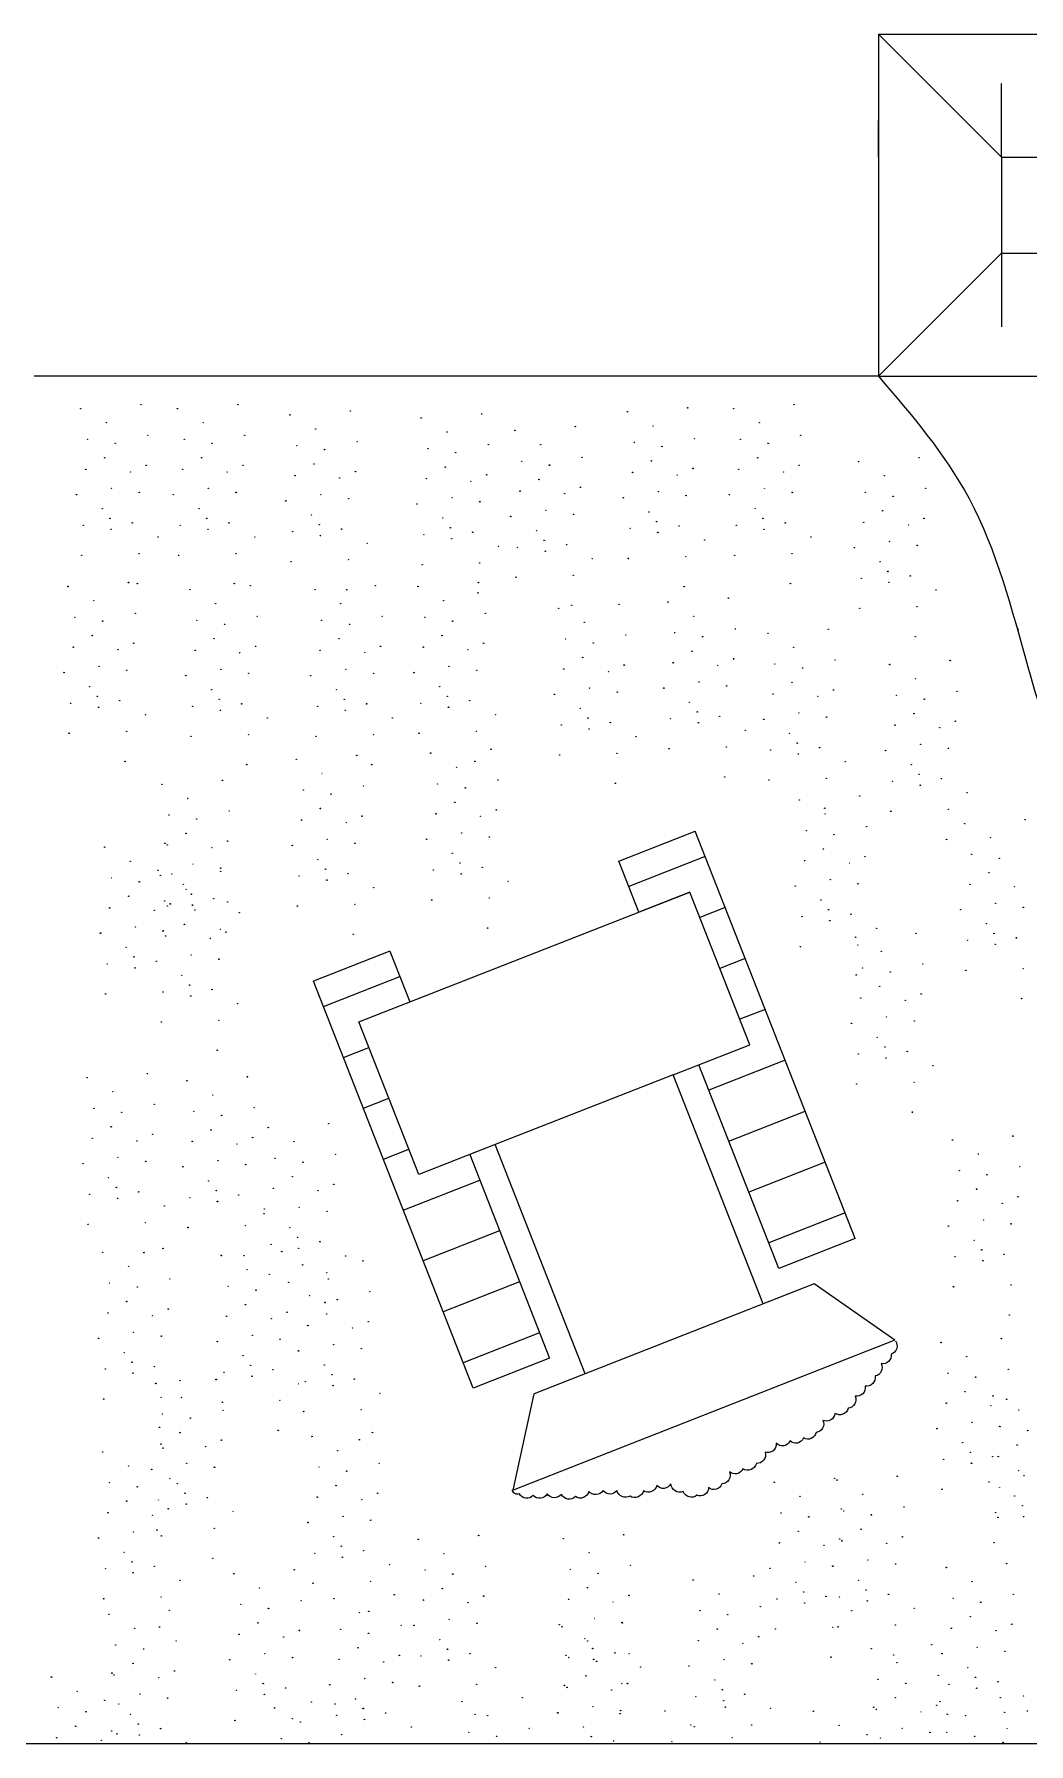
# Model space of a CAD drawing. Header units: millimetres. Extents: x 27137 to 30937, y -4667 to -569.
# Drawn here: x 29825.9 to 29862.2, y -2854.7 to -2792.2 of the extents above; entities that cross this region are included whole.
import ezdxf

# ---------------------------------------------------------------- set-up
doc = ezdxf.new("R2010")
doc.units = ezdxf.units.MM
doc.header["$LTSCALE"] = 0.4

msp = doc.modelspace()

# ---------------------------------------------------------------- linework, layer by layer
at = {"lineweight": 15, "ltscale": 0.5}
for p, q in [((29856.7253, -2792.2279), (29959.5769, -2792.2279)), ((29856.7253, -2792.2279), (29856.7253, -2804.7279)), ((29861.2253, -2796.7279), (29955.0769, -2796.7279)), ((29861.2253, -2796.7279), (29861.2253, -2800.2279)), ((29861.2253, -2800.2279), (29955.0769, -2800.2279)), ((29856.7253, -2804.7279), (29825.864, -2804.7279)), ((29856.7253, -2804.7279), (29959.5769, -2804.7279)), ((29861.8046, -2813.9779), (29861.864, -2813.9779)), ((29847.2386, -2822.4626), (29850.0302, -2821.367)), ((29855.8731, -2836.2556), (29850.0302, -2821.367)), ((29838.8637, -2825.7492), (29836.0721, -2826.8448)), ((29841.915, -2841.7333), (29836.0721, -2826.8448)), ((29424.7253, -2854.7279), (29959.5769, -2854.7279))]:
    msp.add_line(p, q, dxfattribs=at)
at = {"lineweight": 15}
for p, q in [((29856.7253, -2792.2279), (29861.2253, -2796.7279)), ((29861.2253, -2796.7279), (29861.2253, -2794.0279)), ((29861.2253, -2796.7279), (29861.2253, -2794.0279)), ((29861.2253, -2796.7279), (29861.2253, -2794.0279)), ((29861.2253, -2796.7279), (29861.2253, -2794.0279)), ((29856.7253, -2796.7279), (29856.7253, -2795.3779)), ((29856.7253, -2796.7279), (29856.7253, -2795.3779)), ((29856.7253, -2800.2279), (29856.7253, -2801.5779)), ((29856.7253, -2800.2279), (29856.7253, -2801.5779)), ((29861.2253, -2800.2279), (29856.7253, -2804.7279)), ((29861.2253, -2800.2279), (29861.2253, -2802.9279)), ((29861.2253, -2800.2279), (29861.2253, -2802.9279)), ((29861.2253, -2800.2279), (29861.2253, -2802.9279)), ((29861.2253, -2800.2279), (29861.2253, -2802.9279)), ((29847.9689, -2824.3236), (29847.2386, -2822.4626)), ((29850.3953, -2822.2976), (29847.6037, -2823.3931)), ((29837.733, -2828.3407), (29849.83, -2823.5933)), ((29849.83, -2823.5933), (29847.9689, -2824.3236)), ((29852.0211, -2829.1765), (29849.83, -2823.5933)), ((29851.1257, -2824.1586), (29850.1952, -2824.5238)), ((29838.8637, -2825.7492), (29839.5941, -2827.6103)), ((29851.8561, -2826.0197), (29850.9255, -2826.3849)), ((29836.4373, -2827.7753), (29839.2289, -2826.6797)), ((29839.9241, -2833.9239), (29837.733, -2828.3407)), ((29852.5864, -2827.8808), (29851.6559, -2828.246)), ((29837.1677, -2829.6364), (29838.0982, -2829.2712)), ((29849.2295, -2830.272), (29852.0211, -2829.1765)), ((29849.2295, -2830.272), (29842.7157, -2832.8283)), ((29852.5161, -2838.6469), (29849.2295, -2830.272)), ((29853.0815, -2837.3512), (29850.16, -2829.9069)), ((29853.3168, -2829.7418), (29850.5252, -2830.8374)), ((29837.898, -2831.4974), (29838.8286, -2831.1323)), ((29851.2556, -2832.6985), (29854.0472, -2831.6029)), ((29851.9859, -2834.5595), (29851.2556, -2832.6985)), ((29838.6284, -2833.3585), (29839.5589, -2832.9933)), ((29842.7157, -2832.8283), (29839.9241, -2833.9239)), ((29842.7157, -2832.8283), (29841.7852, -2833.1935)), ((29841.7852, -2833.1935), (29844.7067, -2840.6378)), ((29846.0024, -2841.2032), (29842.7157, -2832.8283)), ((29854.7775, -2833.464), (29851.9859, -2834.5595)), ((29839.3588, -2835.2196), (29842.1504, -2834.124)), ((29855.5079, -2835.3251), (29852.7163, -2836.4206)), ((29842.8807, -2835.9851), (29840.0891, -2837.0807)), ((29855.8731, -2836.2556), (29853.0815, -2837.3512)), ((29843.6111, -2837.8462), (29840.8195, -2838.9417)), ((29854.3772, -2837.9165), (29844.1413, -2841.9335)), ((29854.3772, -2837.9165), (29852.5161, -2838.6469)), ((29857.3338, -2839.9777), (29854.3772, -2837.9165)), ((29844.3415, -2839.7073), (29841.5499, -2840.8028)), ((29857.3338, -2839.9777), (29843.3758, -2845.4555)), ((29857.3338, -2839.9777), (29843.3758, -2845.4555)), ((29844.7067, -2840.6378), (29841.915, -2841.7333)), ((29843.3758, -2845.4555), (29844.1413, -2841.9335))]:
    msp.add_line(p, q, dxfattribs=at)
msp.add_lwpolyline([(29857.3465, -2840.0058, -0.5205671), (29857.1967, -2840.4882, -0.5205671), (29857.1967, -2840.4882, -0.5205671), (29856.8232, -2840.8324, -0.5205671), (29856.8232, -2840.8324, -0.5205671), (29856.6052, -2841.2851, -0.5205671), (29856.6052, -2841.2851, -0.5205671), (29856.2413, -2841.6538, -0.5205671), (29856.2413, -2841.6538, -0.5205671), (29855.8774, -2842.0225, -0.5205671), (29855.8774, -2842.0225, -0.5205671), (29855.6253, -2842.4603, -0.5205671), (29855.6253, -2842.4603, -0.5205671), (29855.1356, -2842.6525, -0.5205671), (29855.1356, -2842.6525, -0.5205671), (29854.6992, -2842.9085, -0.5205671), (29854.6992, -2842.9085, -0.5205671), (29854.4471, -2843.3463, -0.5205671), (29854.4471, -2843.3463, -0.5205671), (29853.9915, -2843.5533, -0.5205671), (29853.9915, -2843.5533, -0.5205671), (29853.4974, -2843.6625, -0.5205671), (29853.4974, -2843.6625, -0.5205671), (29852.9938, -2843.7472, -0.5205671), (29852.9938, -2843.7472, -0.5205671), (29852.5862, -2844.0766, -0.5205671), (29852.5862, -2844.0766, -0.5205671), (29852.2659, -2844.4846, -0.5205671), (29852.2659, -2844.4846, -0.5205671), (29851.7762, -2844.6768, -0.5205671), (29851.7762, -2844.6768, -0.5205671), (29851.2822, -2844.786, -0.5205671), (29851.2822, -2844.786, -0.5205671), (29851.0056, -2845.2334, -0.5205671), (29851.0056, -2845.2334, -0.5205671), (29850.5212, -2845.367, -0.5205671), (29850.5212, -2845.367, -0.5205671), (29850.0944, -2845.6475, -0.5205671), (29850.0944, -2845.6475, -0.5205671), (29849.5874, -2845.5076, -0.5205671), (29849.5874, -2845.5076, -0.5205671), (29849.1399, -2845.2314, -0.5205671), (29849.1399, -2845.2314, -0.5205671), (29848.6266, -2845.2916, -0.5205671), (29848.6266, -2845.2916, -0.5205671), (29848.1369, -2845.4838, -0.5205671), (29848.1369, -2845.4838, -0.5205671), (29847.6472, -2845.676, -0.5205671), (29847.6472, -2845.676, -0.5205671), (29847.17, -2845.4679, -0.5205671), (29847.17, -2845.4679, -0.5205671), (29846.662, -2845.4696, -0.5205671), (29846.662, -2845.4696, -0.5205671), (29846.1391, -2845.5054, -0.5205671), (29846.1391, -2845.5054, -0.5205671), (29845.6494, -2845.6976, -0.5205671), (29845.6494, -2845.6976, -0.5205671), (29845.1371, -2845.6162, -0.5205671), (29845.1371, -2845.6162, -0.5205671), (29844.6196, -2845.5934, -0.5205671), (29844.6196, -2845.5934, -0.5205671), (29844.1063, -2845.6537, -0.5205671), (29844.1063, -2845.6537, -0.5205671), (29843.6036, -2845.5968, -0.5205671), (29843.6036, -2845.5968, -0.5205671), (29843.3458, -2845.4438)], format="xyb", dxfattribs=at)
for centre, radius in [((29827.5622, -2805.9183), 0.0095), ((29829.7689, -2805.7742), 0.0095), ((29831.103, -2805.9183), 0.0095), ((29833.3097, -2805.7742), 0.0095), ((29849.7569, -2805.8883), 0.0095), ((29851.4336, -2805.9183), 0.0095), ((29853.6403, -2805.7742), 0.0095), ((29828.5024, -2806.4337), 0.00596), ((29832.0432, -2806.4337), 0.00596), ((29835.2147, -2806.1464), 0.0095), ((29837.4215, -2806.0024), 0.0095), ((29840.0118, -2806.2605), 0.0095), ((29842.2186, -2806.1165), 0.0095), ((29847.5502, -2806.0324), 0.0095), ((29852.3739, -2806.4337), 0.00596), ((29827.8116, -2807.0408), 0.00596), ((29830.0183, -2806.8967), 0.00596), ((29831.3524, -2807.0408), 0.00596), ((29833.5591, -2806.8967), 0.00596), ((29836.155, -2806.6618), 0.00596), ((29837.6709, -2807.1249), 0.00596), ((29840.9521, -2806.7759), 0.00596), ((29843.4383, -2806.7168), 0.0095), ((29845.6451, -2806.5728), 0.0095), ((29847.7996, -2807.1549), 0.00596), ((29848.4905, -2806.5478), 0.00596), ((29850.0063, -2807.0108), 0.00596), ((29851.683, -2807.0408), 0.00596), ((29853.8897, -2806.8967), 0.00596), ((29828.4424, -2807.7136), 0.0095), ((29828.8265, -2807.1865), 0.0096), ((29831.9832, -2807.7136), 0.0095), ((29832.3673, -2807.1865), 0.0096), ((29835.4641, -2807.2689), 0.00596), ((29836.4791, -2807.4147), 0.0096), ((29840.2612, -2807.383), 0.00596), ((29841.2762, -2807.5287), 0.0096), ((29842.468, -2807.2389), 0.00596), ((29844.3786, -2807.2322), 0.00596), ((29845.8945, -2807.6953), 0.00596), ((29848.8145, -2807.3006), 0.0096), ((29852.3138, -2807.7136), 0.0095), ((29852.6979, -2807.1865), 0.0096), ((29858.209, -2807.7135), 0.0095), ((29827.7515, -2808.1372), 0.0096), ((29829.3827, -2808.229), 0.00596), ((29829.9582, -2807.9931), 0.0096), ((29831.2923, -2808.1372), 0.0096), ((29832.9235, -2808.229), 0.00596), ((29833.4991, -2807.9931), 0.0096), ((29835.404, -2808.3653), 0.0096), ((29836.0949, -2807.9418), 0.0095), ((29837.6108, -2808.2213), 0.0096), ((29840.8921, -2808.0558), 0.0095), ((29842.4079, -2808.3353), 0.0096), ((29843.6877, -2807.8393), 0.00596), ((29844.7027, -2807.9851), 0.0096), ((29847.7395, -2808.2513), 0.0096), ((29848.4304, -2807.8277), 0.0095), ((29849.3707, -2808.3431), 0.00596), ((29849.9463, -2808.1072), 0.0096), ((29851.6229, -2808.1372), 0.0096), ((29853.2541, -2808.229), 0.00596), ((29853.8297, -2807.9931), 0.0096), ((29856.0022, -2807.8576), 0.0095), ((29856.9425, -2808.373), 0.00596), ((29828.6918, -2808.8361), 0.00596), ((29829.7068, -2808.9819), 0.0096), ((29832.2326, -2808.8361), 0.00596), ((29833.2476, -2808.9819), 0.0096), ((29837.0352, -2808.4571), 0.00596), ((29840.2012, -2808.4794), 0.0096), ((29841.8324, -2808.5712), 0.00596), ((29843.6276, -2808.9357), 0.0096), ((29844.3186, -2808.5122), 0.0095), ((29845.2588, -2809.0275), 0.00596), ((29845.8344, -2808.7917), 0.0096), ((29848.6798, -2808.9502), 0.00596), ((29852.5632, -2808.8361), 0.00596), ((29853.5782, -2808.9819), 0.0096), ((29856.2516, -2808.9801), 0.00596), ((29858.4584, -2808.836), 0.00596), ((29827.4106, -2809.0638), 0.0095), ((29828.3509, -2809.5792), 0.00596), ((29830.9514, -2809.0638), 0.0095), ((29831.8917, -2809.5792), 0.00596), ((29835.0632, -2809.292), 0.0095), ((29836.3444, -2809.0642), 0.00596), ((29837.3593, -2809.21), 0.0096), ((29839.8603, -2809.406), 0.0095), ((29841.1415, -2809.1783), 0.00596), ((29842.1565, -2809.3241), 0.0096), ((29844.568, -2809.6346), 0.00596), ((29847.3987, -2809.1779), 0.0095), ((29849.6948, -2809.0959), 0.0096), ((29851.2821, -2809.0638), 0.0095), ((29852.2223, -2809.5792), 0.00596), ((29856.8825, -2809.6529), 0.0095), ((29857.2666, -2809.1258), 0.0096), ((29827.66, -2810.1863), 0.00596), ((29828.6317, -2809.9325), 0.0096), ((29829.4496, -2810.0949), 0.0095), ((29831.2009, -2810.1863), 0.00596), ((29832.1725, -2809.9325), 0.0096), ((29832.9904, -2810.0949), 0.0095), ((29836.0035, -2809.8074), 0.00596), ((29836.2843, -2810.1606), 0.0096), ((29840.8006, -2809.9214), 0.00596), ((29841.0814, -2810.2747), 0.0096), ((29843.2868, -2809.8624), 0.0095), ((29845.5829, -2809.7804), 0.0096), ((29848.339, -2809.6933), 0.00596), ((29848.6197, -2810.0466), 0.0096), ((29849.4376, -2810.209), 0.0095), ((29851.5315, -2810.1863), 0.00596), ((29852.5031, -2809.9325), 0.0096), ((29853.321, -2810.0949), 0.0095), ((29856.1916, -2810.0765), 0.0096), ((29857.8228, -2810.1683), 0.00596), ((29858.3983, -2809.9324), 0.0096), ((29828.675, -2810.3321), 0.0096), ((29830.3899, -2810.6103), 0.00596), ((29832.2158, -2810.3321), 0.0096), ((29833.9307, -2810.6103), 0.00596), ((29835.3126, -2810.4145), 0.00596), ((29836.3276, -2810.5602), 0.0096), ((29837.1021, -2810.323), 0.0095), ((29838.0424, -2810.8384), 0.00596), ((29840.1097, -2810.5285), 0.00596), ((29841.1247, -2810.6743), 0.0096), ((29841.8993, -2810.4371), 0.0095), ((29844.2271, -2810.3777), 0.00596), ((29844.5079, -2810.731), 0.0096), ((29845.3257, -2810.8934), 0.0095), ((29847.6481, -2810.3004), 0.00596), ((29848.663, -2810.4461), 0.0096), ((29850.3779, -2810.7243), 0.00596), ((29852.5464, -2810.3321), 0.0096), ((29854.2613, -2810.6103), 0.00596), ((29857.1319, -2810.7754), 0.00596), ((29827.6, -2811.2827), 0.0096), ((29829.699, -2811.2174), 0.00596), ((29831.1408, -2811.2827), 0.0096), ((29833.2398, -2811.2174), 0.00596), ((29835.2525, -2811.5108), 0.0096), ((29837.3515, -2811.4455), 0.00596), ((29842.8395, -2810.9525), 0.00596), ((29843.5362, -2810.9848), 0.00596), ((29844.5512, -2811.1306), 0.0096), ((29846.266, -2811.4088), 0.00596), ((29847.588, -2811.3968), 0.0096), ((29849.687, -2811.3314), 0.00596), ((29851.4714, -2811.2827), 0.0096), ((29853.5704, -2811.2174), 0.00596), ((29855.8507, -2811.0031), 0.0095), ((29856.791, -2811.5185), 0.00596), ((29858.1468, -2810.9211), 0.0096), ((29840.0497, -2811.6249), 0.0096), ((29842.1487, -2811.5596), 0.00596), ((29843.4761, -2812.0812), 0.0096), ((29845.5751, -2812.0159), 0.00596), ((29856.1001, -2812.1256), 0.00596), ((29857.0718, -2811.8718), 0.0096), ((29857.8897, -2812.0342), 0.0095), ((29827.1053, -2812.4206), 0.0095), ((29829.3121, -2812.2766), 0.0095), ((29829.6389, -2812.3138), 0.0096), ((29831.5598, -2812.5347), 0.0095), ((29833.1797, -2812.3138), 0.0096), ((29833.7665, -2812.3907), 0.0095), ((29836.1284, -2812.5347), 0.0095), ((29837.2915, -2812.5419), 0.0096), ((29838.3352, -2812.3907), 0.0095), ((29839.8976, -2812.4206), 0.0095), ((29842.0886, -2812.656), 0.0096), ((29842.1044, -2812.2766), 0.0095), ((29849.6269, -2812.4278), 0.0096), ((29853.5103, -2812.3138), 0.0096), ((29857.1151, -2812.2713), 0.0096), ((29858.8299, -2812.5496), 0.00596), ((29828.0456, -2812.936), 0.00596), ((29829.5615, -2813.3991), 0.00596), ((29832.5001, -2813.0501), 0.00596), ((29837.0687, -2813.0501), 0.00596), ((29840.8379, -2812.936), 0.00596), ((29842.3538, -2813.3991), 0.00596), ((29845.0374, -2813.2192), 0.0095), ((29845.5151, -2813.1123), 0.0096), ((29847.2442, -2813.0751), 0.0095), ((29849.035, -2812.991), 0.0095), ((29851.2417, -2812.8469), 0.0095), ((29856.0401, -2813.222), 0.0096), ((29858.1391, -2813.1567), 0.00596), ((29827.3547, -2813.5431), 0.00596), ((29828.3697, -2813.6889), 0.0096), ((29831.8092, -2813.6572), 0.00596), ((29832.8241, -2813.8029), 0.0096), ((29834.0159, -2813.5131), 0.00596), ((29836.3778, -2813.6572), 0.00596), ((29837.3928, -2813.8029), 0.0096), ((29838.5846, -2813.5131), 0.00596), ((29840.147, -2813.5431), 0.00596), ((29841.162, -2813.6889), 0.0096), ((29845.9777, -2813.7346), 0.00596), ((29849.9752, -2813.5064), 0.00596), ((29851.4911, -2813.9694), 0.00596), ((29854.8967, -2813.9877), 0.0095), ((29827.2947, -2814.6395), 0.0096), ((29827.9856, -2814.216), 0.0095), ((29829.5014, -2814.4955), 0.0096), ((29832.44, -2814.33), 0.0095), ((29833.9559, -2814.6095), 0.0096), ((29837.0087, -2814.33), 0.0095), ((29838.5245, -2814.6095), 0.0096), ((29840.0869, -2814.6395), 0.0096), ((29840.7778, -2814.216), 0.0095), ((29842.2937, -2814.4955), 0.0096), ((29845.2868, -2814.3417), 0.00596), ((29846.3018, -2814.4874), 0.0096), ((29847.4936, -2814.1976), 0.00596), ((29849.2844, -2814.1135), 0.00596), ((29850.2993, -2814.2592), 0.0096), ((29852.6899, -2814.1318), 0.0095), ((29853.6302, -2814.6472), 0.00596), ((29858.079, -2814.2531), 0.0096), ((29828.9259, -2814.7313), 0.00596), ((29831.7491, -2814.7536), 0.0096), ((29833.3803, -2814.8454), 0.00596), ((29836.3178, -2814.7536), 0.0096), ((29837.949, -2814.8454), 0.00596), ((29841.7181, -2814.7313), 0.00596), ((29845.9177, -2815.0145), 0.0095), ((29847.4335, -2815.294), 0.0096), ((29849.2243, -2815.2099), 0.0096), ((29849.9152, -2814.7863), 0.0095), ((29851.4311, -2815.0658), 0.0096), ((29852.9393, -2815.2543), 0.00596), ((29855.1461, -2815.1102), 0.00596), ((29857.1444, -2815.2725), 0.0095), ((29859.3512, -2815.1285), 0.0095), ((29826.9538, -2815.5662), 0.0095), ((29828.235, -2815.3384), 0.00596), ((29829.2499, -2815.4842), 0.0096), ((29831.4083, -2815.6802), 0.0095), ((29832.6894, -2815.4525), 0.00596), ((29833.7044, -2815.5983), 0.0096), ((29835.9769, -2815.6802), 0.0095), ((29837.2581, -2815.4525), 0.00596), ((29838.2731, -2815.5983), 0.0096), ((29839.7461, -2815.5662), 0.0095), ((29841.0273, -2815.3384), 0.00596), ((29842.0422, -2815.4842), 0.0096), ((29845.2268, -2815.4381), 0.0096), ((29846.858, -2815.5299), 0.00596), ((29850.1646, -2815.9088), 0.00596), ((29850.8555, -2815.3017), 0.00596), ((29853.9543, -2815.4), 0.0096), ((29858.0847, -2815.7879), 0.00596), ((29827.8941, -2816.0815), 0.00596), ((29828.1749, -2816.4348), 0.0096), ((29832.3486, -2816.1956), 0.00596), ((29836.9172, -2816.1956), 0.00596), ((29840.6864, -2816.0815), 0.00596), ((29840.9672, -2816.4348), 0.0096), ((29844.8859, -2816.3647), 0.0095), ((29846.1671, -2816.137), 0.00596), ((29847.182, -2816.2827), 0.0096), ((29848.8834, -2816.1365), 0.0095), ((29851.1796, -2816.0545), 0.0096), ((29852.8792, -2816.3507), 0.0096), ((29853.5701, -2815.9271), 0.0095), ((29854.5104, -2816.4425), 0.00596), ((29855.086, -2816.2066), 0.0096), ((29857.3938, -2816.395), 0.00596), ((29858.4088, -2816.5408), 0.0096), ((29859.6006, -2816.251), 0.00596), ((29827.2032, -2816.6886), 0.00596), ((29828.2182, -2816.8344), 0.0096), ((29828.9928, -2816.5972), 0.0095), ((29829.933, -2817.1126), 0.00596), ((29831.6577, -2816.8027), 0.00596), ((29832.6293, -2816.5489), 0.0096), ((29832.6726, -2816.9485), 0.0096), ((29833.4472, -2816.7113), 0.0095), ((29836.2263, -2816.8027), 0.00596), ((29837.198, -2816.5489), 0.0096), ((29837.2413, -2816.9485), 0.0096), ((29838.0159, -2816.7113), 0.0095), ((29839.9955, -2816.6886), 0.00596), ((29841.0105, -2816.8344), 0.0096), ((29841.785, -2816.5972), 0.0095), ((29842.7253, -2817.1126), 0.00596), ((29845.8262, -2816.8801), 0.00596), ((29849.8237, -2816.6519), 0.00596), ((29850.1045, -2817.0052), 0.0096), ((29850.9224, -2817.1676), 0.0095), ((29853.8195, -2817.0496), 0.00596), ((29858.0247, -2817.0679), 0.0095), ((29827.1432, -2817.785), 0.0096), ((29829.2422, -2817.7197), 0.00596), ((29834.3875, -2817.2267), 0.00596), ((29838.9562, -2817.2267), 0.00596), ((29839.9354, -2817.785), 0.0096), ((29842.0344, -2817.7197), 0.00596), ((29845.1353, -2817.4872), 0.00596), ((29846.107, -2817.2334), 0.0096), ((29846.1503, -2817.6329), 0.0096), ((29846.9248, -2817.3958), 0.0095), ((29849.1328, -2817.259), 0.00596), ((29850.1478, -2817.4048), 0.0096), ((29851.8627, -2817.683), 0.00596), ((29852.5384, -2817.2773), 0.0095), ((29853.4787, -2817.7927), 0.00596), ((29854.8345, -2817.1953), 0.0096), ((29857.3338, -2817.4914), 0.0096), ((29858.965, -2817.5832), 0.00596), ((29859.5405, -2817.3474), 0.0096), ((29831.5976, -2817.8991), 0.0096), ((29833.6966, -2817.8338), 0.00596), ((29836.1663, -2817.8991), 0.0096), ((29838.2653, -2817.8338), 0.00596), ((29842.5683, -2818.3706), 0.0095), ((29847.8651, -2817.9111), 0.00596), ((29849.0728, -2818.3554), 0.0096), ((29851.1718, -2818.2901), 0.00596), ((29852.7878, -2818.3998), 0.00596), ((29853.7595, -2818.146), 0.0096), ((29854.5773, -2818.3084), 0.0095), ((29856.9929, -2818.4181), 0.0095), ((29858.2741, -2818.1903), 0.00596), ((29859.289, -2818.3361), 0.0096), ((29829.1821, -2818.8161), 0.0096), ((29833.6365, -2818.9302), 0.0096), ((29835.4502, -2818.7428), 0.0095), ((29837.6569, -2818.5987), 0.0095), ((29838.2052, -2818.9302), 0.0096), ((29840.3615, -2818.5147), 0.0095), ((29841.3018, -2819.03), 0.00596), ((29841.9744, -2818.8161), 0.0096), ((29845.0752, -2818.5836), 0.0096), ((29847.1743, -2818.5182), 0.00596), ((29853.8028, -2818.5455), 0.0096), ((29855.5176, -2818.8238), 0.00596), ((29857.9332, -2818.9334), 0.00596), ((29830.5389, -2819.6554), 0.0095), ((29832.7457, -2819.5113), 0.0095), ((29836.3905, -2819.2582), 0.00596), ((29840.6109, -2819.6371), 0.00596), ((29842.8177, -2819.4931), 0.00596), ((29847.1142, -2819.6146), 0.0096), ((29851.1117, -2819.3865), 0.0096), ((29852.7277, -2819.4962), 0.0096), ((29854.8267, -2819.4309), 0.00596), ((29857.2423, -2819.5405), 0.00596), ((29858.214, -2819.2867), 0.0096), ((29859.0318, -2819.4491), 0.0095), ((29831.4792, -2820.1708), 0.00596), ((29835.6996, -2819.8653), 0.00596), ((29836.7145, -2820.011), 0.0096), ((29837.9063, -2819.7212), 0.00596), ((29841.6259, -2819.7829), 0.0096), ((29853.8392, -2820.2258), 0.0095), ((29856.046, -2820.0817), 0.0095), ((29858.2573, -2819.6863), 0.0096), ((29859.9721, -2819.9645), 0.00596), ((29830.7883, -2820.7779), 0.00596), ((29832.9951, -2820.6338), 0.00596), ((29836.3304, -2820.5381), 0.0095), ((29837.8463, -2820.8176), 0.0096), ((29840.5509, -2820.7335), 0.0096), ((29841.2418, -2820.31), 0.0095), ((29842.1821, -2820.8254), 0.00596), ((29842.7576, -2820.5895), 0.0096), ((29854.7666, -2820.5272), 0.0096), ((29854.7795, -2820.7412), 0.00596), ((29857.1823, -2820.6369), 0.0096), ((29859.2813, -2820.5716), 0.00596), ((29831.4192, -2821.4507), 0.0095), ((29831.8033, -2820.9236), 0.0096), ((29835.6395, -2820.9617), 0.0096), ((29837.2707, -2821.0535), 0.00596), ((29841.4912, -2821.4325), 0.00596), ((29854.0886, -2821.3483), 0.00596), ((29855.1036, -2821.494), 0.0096), ((29856.2954, -2821.2042), 0.00596), ((29859.8856, -2821.0904), 0.0095), ((29862.0924, -2820.9464), 0.0095), ((29828.439, -2821.9503), 0.0095), ((29830.6458, -2821.8062), 0.0095), ((29830.7282, -2821.8743), 0.0096), ((29832.3594, -2821.9661), 0.00596), ((29832.935, -2821.7302), 0.0096), ((29835.2987, -2821.8883), 0.0095), ((29836.5798, -2821.6606), 0.00596), ((29837.5948, -2821.8063), 0.0096), ((29840.21, -2821.6602), 0.0095), ((29842.5061, -2821.5782), 0.0096), ((29854.7194, -2822.0211), 0.0095), ((29859.2212, -2821.668), 0.0096), ((29860.8259, -2821.6058), 0.00596), ((29829.3793, -2822.4657), 0.00596), ((29831.6686, -2822.5732), 0.00596), ((29832.6835, -2822.719), 0.0096), ((29836.239, -2822.4037), 0.00596), ((29836.5197, -2822.757), 0.0096), ((29840.4594, -2822.7827), 0.00596), ((29841.1503, -2822.1756), 0.00596), ((29841.4311, -2822.5289), 0.0096), ((29842.2489, -2822.6912), 0.0095), ((29854.0285, -2822.4447), 0.0096), ((29855.6597, -2822.5365), 0.00596), ((29856.2353, -2822.3006), 0.0096), ((29860.135, -2822.2129), 0.00596), ((29861.15, -2822.3586), 0.0096), ((29828.6884, -2823.0728), 0.00596), ((29829.7034, -2823.2185), 0.0096), ((29830.3874, -2822.8009), 0.0095), ((29830.4779, -2822.9814), 0.0095), ((29830.8952, -2822.9287), 0.00596), ((29831.3277, -2823.3163), 0.00596), ((29832.6847, -2822.8373), 0.0095), ((29835.5481, -2823.0108), 0.00596), ((29836.563, -2823.1565), 0.0096), ((29837.3376, -2822.9194), 0.0095), ((29841.4744, -2822.9284), 0.0096), ((29843.1892, -2823.2066), 0.00596), ((29853.6877, -2823.3713), 0.0095), ((29854.9688, -2823.1436), 0.00596), ((29855.9838, -2823.2894), 0.0096), ((29860.075, -2823.3093), 0.0096), ((29860.7659, -2822.8857), 0.0095), ((29861.7062, -2823.4011), 0.00596), ((29829.3192, -2823.7456), 0.0095), ((29830.6368, -2823.9234), 0.00596), ((29830.8351, -2824.0251), 0.0096), ((29831.4182, -2823.4968), 0.00596), ((29831.6085, -2823.6696), 0.0096), ((29832.4263, -2823.832), 0.0095), ((29832.9341, -2823.9598), 0.00596), ((29837.587, -2824.0419), 0.00596), ((29838.2779, -2823.4348), 0.00596), ((29840.3994, -2823.8791), 0.0096), ((29842.4984, -2823.8137), 0.00596), ((29854.628, -2823.8867), 0.00596), ((29861.0153, -2824.0082), 0.00596), ((29828.6283, -2824.1692), 0.0096), ((29830.2595, -2824.261), 0.00596), ((29830.7273, -2824.1039), 0.00596), ((29831.6518, -2824.0692), 0.0096), ((29831.7423, -2824.2496), 0.0096), ((29833.3666, -2824.3474), 0.00596), ((29835.488, -2824.1072), 0.0096), ((29853.9371, -2824.4938), 0.00596), ((29854.9087, -2824.24), 0.0096), ((29854.952, -2824.6396), 0.0096), ((29855.7266, -2824.4024), 0.0095), ((29859.7341, -2824.2359), 0.0095), ((29862.0302, -2824.154), 0.0096), ((29828.2875, -2825.0958), 0.0095), ((29829.5687, -2824.8681), 0.00596), ((29830.5767, -2825.0198), 0.0096), ((29830.5836, -2825.0139), 0.0096), ((29830.6673, -2825.2002), 0.0096), ((29831.3582, -2824.7767), 0.0095), ((29832.2985, -2825.2921), 0.00596), ((29832.6757, -2824.9545), 0.00596), ((29832.874, -2825.0562), 0.0096), ((29837.5269, -2825.1383), 0.0096), ((29842.4383, -2824.9101), 0.0096), ((29855.8951, -2825.2451), 0.0095), ((29856.6669, -2824.9178), 0.00596), ((29858.1019, -2825.1011), 0.0095), ((29860.6744, -2824.7513), 0.00596), ((29860.9552, -2825.1046), 0.0096), ((29861.7731, -2825.267), 0.0095), ((29829.2278, -2825.6112), 0.00596), ((29831.6076, -2825.8992), 0.00596), ((29853.877, -2825.5902), 0.0096), ((29855.976, -2825.5249), 0.00596), ((29856.8354, -2825.7605), 0.00596), ((29859.9835, -2825.3584), 0.00596), ((29860.9985, -2825.5042), 0.0096), ((29828.5369, -2826.2183), 0.00596), ((29829.5086, -2825.9645), 0.0096), ((29829.5519, -2826.3641), 0.0096), ((29830.3264, -2826.1269), 0.0095), ((29830.3264, -2826.1269), 0.0095), ((29832.6157, -2826.0509), 0.0096), ((29832.6225, -2826.0449), 0.0096), ((29856.1445, -2826.3676), 0.00596), ((29857.1595, -2826.5134), 0.0096), ((29858.3513, -2826.2236), 0.00596), ((29859.9235, -2826.4548), 0.0096), ((29862.0225, -2826.3895), 0.00596), ((29831.2667, -2826.6423), 0.00596), ((29831.2667, -2826.6423), 0.00596), ((29831.5475, -2826.9956), 0.0096), ((29832.3654, -2827.158), 0.0095), ((29855.9159, -2826.6213), 0.0096), ((29856.7753, -2827.0405), 0.0095), ((29828.4768, -2827.3147), 0.0096), ((29830.5758, -2827.2494), 0.00596), ((29830.5758, -2827.2494), 0.00596), ((29831.5908, -2827.3951), 0.0096), ((29833.3056, -2827.6733), 0.00596), ((29856.0844, -2827.464), 0.0096), ((29857.7156, -2827.5558), 0.00596), ((29858.2912, -2827.32), 0.0096), ((29861.9624, -2827.4859), 0.0096), ((29830.5158, -2828.3458), 0.0096), ((29830.5158, -2828.3458), 0.0096), ((29832.6148, -2828.2804), 0.00596), ((29855.7436, -2828.3907), 0.0095), ((29857.0248, -2828.1629), 0.00596), ((29858.0397, -2828.3087), 0.0096), ((29856.6839, -2828.906), 0.00596), ((29832.5547, -2829.3768), 0.0096), ((29855.993, -2829.5131), 0.00596), ((29856.9647, -2829.2593), 0.0096), ((29857.008, -2829.6589), 0.0096), ((29857.7825, -2829.4217), 0.0095), ((29830.0045, -2830.2345), 0.0095), ((29858.7228, -2829.9371), 0.00596), ((29827.7977, -2830.3786), 0.0095), ((29828.738, -2830.894), 0.00596), ((29831.4526, -2830.4926), 0.0095), ((29833.6594, -2830.3486), 0.0095), ((29855.9329, -2830.6095), 0.0096), ((29858.0319, -2830.5442), 0.00596), ((29828.0471, -2831.5011), 0.00596), ((29830.2539, -2831.357), 0.00596), ((29832.3929, -2831.008), 0.00596), ((29833.9088, -2831.4711), 0.00596), ((29829.0621, -2831.6468), 0.0096), ((29831.7021, -2831.6151), 0.00596), ((29832.717, -2831.7609), 0.0096), ((29836.6291, -2832.0597), 0.0095), ((29857.9719, -2831.6406), 0.0096), ((29827.987, -2832.5975), 0.0096), ((29828.6779, -2832.1739), 0.0095), ((29829.6182, -2832.6893), 0.00596), ((29830.1938, -2832.4534), 0.0096), ((29831.642, -2832.7115), 0.0096), ((29832.3329, -2832.288), 0.0095), ((29833.8487, -2832.5675), 0.0096), ((29834.4223, -2832.2038), 0.0095), ((29835.3626, -2832.7192), 0.00596), ((29859.4358, -2832.6601), 0.0095), ((29861.6426, -2832.516), 0.0095), ((29828.9274, -2833.2964), 0.00596), ((29832.5823, -2833.4105), 0.00596), ((29833.2732, -2832.8034), 0.00596), ((29834.6717, -2833.3263), 0.00596), ((29836.8785, -2833.1822), 0.00596), ((29860.3761, -2833.1755), 0.00596), ((29827.6462, -2833.5241), 0.0095), ((29828.5865, -2834.0395), 0.00596), ((29829.9423, -2833.4421), 0.0096), ((29831.3011, -2833.6382), 0.0095), ((29833.5973, -2833.5562), 0.0096), ((29835.3025, -2833.9991), 0.0095), ((29835.6867, -2833.472), 0.0096), ((29859.6852, -2833.7826), 0.00596), ((29860.7002, -2833.9283), 0.0096), ((29861.892, -2833.6385), 0.00596), ((29827.8956, -2834.6466), 0.00596), ((29828.8673, -2834.3928), 0.0096), ((29829.6851, -2834.5552), 0.0095), ((29832.2414, -2834.1536), 0.00596), ((29832.5222, -2834.5068), 0.0096), ((29833.3401, -2834.6692), 0.0095), ((29834.6116, -2834.4227), 0.0096), ((29836.2428, -2834.5145), 0.00596), ((29836.8184, -2834.2786), 0.0096), ((29860.3161, -2834.4554), 0.0095), ((29828.9106, -2834.7923), 0.0096), ((29830.6254, -2835.0705), 0.00596), ((29831.5505, -2834.7607), 0.00596), ((29832.5655, -2834.9064), 0.0096), ((29834.2804, -2835.1846), 0.00596), ((29835.552, -2835.1216), 0.00596), ((29836.5669, -2835.2673), 0.0096), ((29859.6251, -2834.879), 0.0096), ((29861.2563, -2834.9708), 0.00596), ((29861.8319, -2834.7349), 0.0096), ((29827.8355, -2835.743), 0.0096), ((29829.9345, -2835.6776), 0.00596), ((29831.4905, -2835.857), 0.0096), ((29833.5895, -2835.7917), 0.00596), ((29834.2708, -2835.3493), 0.0095), ((29835.2111, -2835.8647), 0.00596), ((29859.2843, -2835.8056), 0.0095), ((29860.5655, -2835.5779), 0.00596), ((29861.5804, -2835.7236), 0.0096), ((29834.5202, -2836.4718), 0.00596), ((29835.4919, -2836.218), 0.0096), ((29836.3097, -2836.3804), 0.0095), ((29860.2246, -2836.321), 0.00596), ((29828.3688, -2836.7668), 0.0095), ((29829.8745, -2836.774), 0.0096), ((29830.5755, -2836.6228), 0.0095), ((29832.709, -2836.8809), 0.0095), ((29833.5294, -2836.8881), 0.0096), ((29834.9157, -2836.7369), 0.0095), ((29835.5352, -2836.6175), 0.0096), ((29837.25, -2836.8958), 0.00596), ((29837.8854, -2837.0791), 0.0095), ((29859.5337, -2836.9281), 0.00596), ((29860.5054, -2836.6743), 0.0096), ((29860.5487, -2837.0738), 0.0096), ((29861.3232, -2836.8367), 0.0095), ((29829.309, -2837.2822), 0.00596), ((29830.8249, -2837.7453), 0.00596), ((29833.6493, -2837.3963), 0.00596), ((29834.4601, -2837.5682), 0.0096), ((29835.6786, -2837.2231), 0.0095), ((29836.5591, -2837.5029), 0.00596), ((29836.6189, -2837.7385), 0.00596), ((29828.6182, -2837.8893), 0.00596), ((29829.6331, -2838.0351), 0.0096), ((29832.9584, -2838.0034), 0.00596), ((29833.9733, -2838.1491), 0.0096), ((29835.1651, -2837.8593), 0.00596), ((29835.928, -2838.3456), 0.00596), ((29838.1348, -2838.2016), 0.00596), ((29859.4736, -2838.0245), 0.0096), ((29861.5726, -2837.9591), 0.00596), ((29828.5581, -2838.9857), 0.0096), ((29829.249, -2838.5622), 0.0095), ((29830.7649, -2838.8417), 0.0096), ((29833.5892, -2838.6762), 0.0095), ((29835.1051, -2838.9557), 0.0096), ((29836.4991, -2838.5993), 0.0096), ((29836.5589, -2839.0184), 0.0095), ((29836.943, -2838.4914), 0.0096), ((29830.1893, -2839.0775), 0.00596), ((29832.8983, -2839.0998), 0.0096), ((29834.5295, -2839.1916), 0.00596), ((29835.868, -2839.442), 0.0096), ((29837.4992, -2839.5338), 0.00596), ((29838.0747, -2839.298), 0.0096), ((29861.5126, -2839.0555), 0.0096), ((29828.2172, -2839.9124), 0.0095), ((29829.4984, -2839.6846), 0.00596), ((29830.5134, -2839.8304), 0.0096), ((29832.5575, -2840.0264), 0.0095), ((29833.8386, -2839.7987), 0.00596), ((29834.8536, -2839.9445), 0.0096), ((29836.8083, -2840.1409), 0.00596), ((29837.8232, -2840.2867), 0.0096), ((29859.0178, -2840.0616), 0.0095), ((29861.2246, -2839.9176), 0.0095), ((29829.1575, -2840.4278), 0.00596), ((29829.4383, -2840.781), 0.0096), ((29833.4978, -2840.5418), 0.00596), ((29833.7785, -2840.8951), 0.0096), ((29835.5271, -2840.3687), 0.0095), ((29836.4674, -2840.884), 0.00596), ((29859.9581, -2840.577), 0.00596), ((29828.4667, -2841.0348), 0.00596), ((29829.4816, -2841.1806), 0.0096), ((29830.2562, -2840.9434), 0.0095), ((29831.1965, -2841.4588), 0.00596), ((29832.5172, -2841.414), 0.0095), ((29832.8069, -2841.1489), 0.00596), ((29833.8218, -2841.2947), 0.0096), ((29834.5964, -2841.0575), 0.0095), ((29835.7765, -2841.4911), 0.00596), ((29836.7482, -2841.2373), 0.0096), ((29837.566, -2841.3997), 0.0095), ((29859.2672, -2841.1841), 0.00596), ((29860.2822, -2841.3299), 0.0096), ((29861.474, -2841.0401), 0.00596), ((29828.4066, -2842.1312), 0.0096), ((29830.3105, -2841.558), 0.0095), ((29830.5056, -2842.0659), 0.00596), ((29831.2507, -2842.0734), 0.00596), ((29835.5367, -2841.5729), 0.00596), ((29836.7915, -2841.6369), 0.0096), ((29838.5063, -2841.9151), 0.00596), ((29859.898, -2841.8569), 0.0095), ((29860.9206, -2842.0143), 0.0095), ((29861.4139, -2842.1365), 0.0096), ((29830.5599, -2842.6805), 0.00596), ((29832.7468, -2842.2453), 0.0096), ((29832.7666, -2842.5365), 0.00596), ((29834.8458, -2842.18), 0.00596), ((29835.7165, -2842.5875), 0.0096), ((29837.8155, -2842.5222), 0.00596), ((29859.2071, -2842.2805), 0.0096), ((29860.8383, -2842.3723), 0.00596), ((29861.8609, -2842.5297), 0.00596), ((29830.4455, -2843.1623), 0.0096), ((29831.1907, -2843.3534), 0.0095), ((29831.5748, -2842.8263), 0.0096), ((29834.7857, -2843.2764), 0.0096), ((29838.2281, -2843.3533), 0.0095), ((29858.8663, -2843.2072), 0.0095), ((29860.1474, -2842.9794), 0.00596), ((29861.1624, -2843.1252), 0.0096), ((29861.17, -2843.1368), 0.00596), ((29862.185, -2843.2826), 0.0096), ((29830.4998, -2843.7769), 0.0096), ((29830.5755, -2843.9236), 0.0095), ((29832.131, -2843.8687), 0.00596), ((29832.7066, -2843.6329), 0.0096), ((29836.0213, -2843.4973), 0.0095), ((29836.9616, -2844.0127), 0.00596), ((29837.7554, -2843.6186), 0.0096), ((29859.8066, -2843.7225), 0.00596), ((29861.8008, -2843.8096), 0.0095), ((29828.3688, -2844.0677), 0.0095), ((29829.309, -2844.5831), 0.00596), ((29831.4401, -2844.4758), 0.00596), ((29832.4551, -2844.6216), 0.0096), ((29836.2707, -2844.6198), 0.00596), ((29838.4775, -2844.4758), 0.00596), ((29859.1157, -2844.3296), 0.00596), ((29860.0874, -2844.0758), 0.0096), ((29860.1307, -2844.4754), 0.0096), ((29860.9052, -2844.2382), 0.0095), ((29861.1099, -2844.2332), 0.0096), ((29828.6182, -2845.1902), 0.00596), ((29830.1589, -2844.7036), 0.0095), ((29830.8249, -2845.0461), 0.00596), ((29831.0992, -2845.2189), 0.00596), ((29836.9016, -2845.2926), 0.0095), ((29837.2857, -2844.7656), 0.0096), ((29852.9202, -2845.1708), 0.0095), ((29855.127, -2845.0268), 0.0095), ((29855.2097, -2845.0944), 0.0095), ((29857.4165, -2844.9503), 0.0095), ((29860.7691, -2845.1598), 0.0095), ((29861.8455, -2844.7536), 0.00596), ((29862.0502, -2844.9321), 0.00596), ((29829.249, -2845.863), 0.0095), ((29829.6331, -2845.3359), 0.0096), ((29830.4084, -2845.826), 0.00596), ((29831.38, -2845.5722), 0.0096), ((29832.1979, -2845.7346), 0.0095), ((29836.2106, -2845.7162), 0.0096), ((29837.8418, -2845.808), 0.00596), ((29838.4174, -2845.5721), 0.0096), ((29853.8605, -2845.6862), 0.00596), ((29856.15, -2845.6098), 0.00596), ((29859.0556, -2845.426), 0.0096), ((29861.1546, -2845.3607), 0.00596), ((29861.7094, -2845.6752), 0.00596), ((29828.5581, -2846.2866), 0.0096), ((29830.1893, -2846.3784), 0.00596), ((29830.7649, -2846.1425), 0.0096), ((29831.4233, -2845.9718), 0.0096), ((29833.1382, -2846.25), 0.00596), ((29837.151, -2846.4151), 0.00596), ((29853.1696, -2846.2933), 0.00596), ((29854.1846, -2846.4391), 0.0096), ((29855.3764, -2846.1493), 0.00596), ((29855.4591, -2846.2169), 0.00596), ((29856.4741, -2846.3626), 0.0096), ((29857.6659, -2846.0728), 0.00596), ((29861.0185, -2846.2823), 0.00596), ((29861.0945, -2846.4571), 0.0096), ((29861.9902, -2846.0285), 0.0096), ((29862.0335, -2846.4281), 0.0096), ((29829.4984, -2846.9855), 0.00596), ((29830.3483, -2846.9224), 0.0096), ((29830.5134, -2847.1312), 0.0096), ((29832.4473, -2846.8571), 0.00596), ((29835.8698, -2846.6428), 0.0095), ((29836.8101, -2847.1582), 0.00596), ((29838.1659, -2846.5609), 0.0096), ((29842.1115, -2847.1178), 0.0095), ((29847.4169, -2847.0909), 0.0095), ((29853.8005, -2846.9662), 0.0095), ((29856.09, -2846.8897), 0.0095), ((29857.6058, -2847.1692), 0.0096), ((29828.2172, -2847.2132), 0.0095), ((29829.1575, -2847.7286), 0.00596), ((29836.1192, -2847.7653), 0.00596), ((29837.0909, -2847.5115), 0.0096), ((29837.9087, -2847.6739), 0.0095), ((29839.9047, -2847.2618), 0.0095), ((29840.845, -2847.7772), 0.00596), ((29845.2101, -2847.235), 0.0095), ((29846.1504, -2847.7503), 0.00596), ((29853.1096, -2847.3897), 0.0096), ((29854.7408, -2847.4815), 0.00596), ((29855.3163, -2847.2457), 0.0096), ((29855.3991, -2847.3133), 0.0096), ((29857.0303, -2847.4051), 0.00596), ((29860.9584, -2847.3787), 0.0096), ((29828.4667, -2848.3357), 0.00596), ((29829.4383, -2848.0819), 0.0096), ((29830.2562, -2848.2443), 0.0095), ((29832.3872, -2847.9535), 0.0096), ((29835.3727, -2848.3726), 0.0095), ((29837.1342, -2847.9111), 0.0096), ((29838.849, -2848.1893), 0.00596), ((29840.1541, -2848.3843), 0.00596), ((29842.3609, -2848.2403), 0.00596), ((29845.4595, -2848.3574), 0.00596), ((29847.6663, -2848.2134), 0.00596), ((29852.7687, -2848.3164), 0.0095), ((29854.0499, -2848.0886), 0.00596), ((29855.0582, -2848.2399), 0.0095), ((29855.0648, -2848.2344), 0.0096), ((29856.3394, -2848.0122), 0.00596), ((29857.3543, -2848.158), 0.0096), ((29859.2074, -2848.2885), 0.0095), ((29861.4141, -2848.1445), 0.0095), ((29829.4816, -2848.4814), 0.0096), ((29831.1965, -2848.7596), 0.00596), ((29833.1659, -2848.5167), 0.0095), ((29834.1062, -2849.032), 0.00596), ((29836.0591, -2848.8617), 0.0096), ((29838.1581, -2848.7964), 0.00596), ((29841.1691, -2848.5301), 0.0096), ((29846.0904, -2849.0303), 0.0095), ((29846.4745, -2848.5032), 0.0096), ((29849.9558, -2848.7448), 0.0095), ((29852.1626, -2848.6008), 0.0095), ((29853.709, -2848.8317), 0.00596), ((29855.9985, -2848.7553), 0.00596), ((29860.1476, -2848.8039), 0.00596), ((29828.4066, -2849.4321), 0.0096), ((29830.5056, -2849.3667), 0.00596), ((29833.4153, -2849.6391), 0.00596), ((29835.6221, -2849.4951), 0.00596), ((29836.8208, -2849.4293), 0.0095), ((29839.0276, -2849.2852), 0.0095), ((29840.094, -2849.4807), 0.0096), ((29840.785, -2849.0572), 0.0095), ((29841.7252, -2849.5725), 0.00596), ((29842.3008, -2849.3367), 0.0096), ((29845.3994, -2849.4538), 0.0096), ((29847.0306, -2849.5457), 0.00596), ((29847.6062, -2849.3098), 0.0096), ((29850.8961, -2849.2602), 0.00596), ((29853.0181, -2849.4388), 0.00596), ((29853.9898, -2849.185), 0.0096), ((29854.0331, -2849.5846), 0.0096), ((29854.8076, -2849.3474), 0.0095), ((29855.3076, -2849.3624), 0.00596), ((29856.2793, -2849.1086), 0.0096), ((29856.3226, -2849.5082), 0.0096), ((29857.0972, -2849.271), 0.0095), ((29859.4568, -2849.411), 0.00596), ((29860.4717, -2849.5567), 0.0096), ((29861.6635, -2849.2669), 0.00596), ((29828.5972, -2849.9997), 0.0095), ((29830.804, -2849.8556), 0.0095), ((29834.4303, -2849.7849), 0.0096), ((29837.7611, -2849.9447), 0.00596), ((29838.0981, -2849.8928), 0.0096), ((29841.0344, -2850.1796), 0.00596), ((29846.3398, -2850.1528), 0.00596), ((29847.3547, -2850.2985), 0.0096), ((29850.2052, -2849.8673), 0.00596), ((29851.2202, -2850.0131), 0.0096), ((29852.412, -2849.7233), 0.00596), ((29855.7479, -2849.8628), 0.00596), ((29858.0374, -2849.7864), 0.00596), ((29860.0876, -2850.0838), 0.0095), ((29829.5375, -2850.515), 0.00596), ((29830.4455, -2850.4631), 0.0096), ((29833.3552, -2850.7355), 0.0096), ((29834.0461, -2850.312), 0.0095), ((29834.9864, -2850.8274), 0.00596), ((29835.562, -2850.5915), 0.0096), ((29837.0702, -2850.5518), 0.00596), ((29838.0852, -2850.6975), 0.0096), ((29839.277, -2850.4077), 0.00596), ((29839.7532, -2850.4074), 0.0095), ((29842.0493, -2850.3254), 0.0096), ((29845.0586, -2850.3805), 0.0095), ((29845.1587, -2850.4559), 0.0095), ((29845.9989, -2850.8959), 0.00596), ((29847.3654, -2850.3119), 0.0095), ((29850.836, -2850.5402), 0.0095), ((29852.3519, -2850.8197), 0.0096), ((29852.958, -2850.5352), 0.0096), ((29855.0571, -2850.4699), 0.00596), ((29855.2476, -2850.4588), 0.0096), ((29857.3466, -2850.3935), 0.00596), ((29859.3967, -2850.5074), 0.0096), ((29861.0279, -2850.5992), 0.00596), ((29861.6035, -2850.3633), 0.0096), ((29828.8466, -2851.1221), 0.00596), ((29829.8616, -2851.2679), 0.0096), ((29831.0534, -2850.9781), 0.00596), ((29834.2955, -2851.4345), 0.00596), ((29837.7011, -2851.2246), 0.0095), ((29839.2169, -2851.5041), 0.0096), ((29840.0026, -2851.5298), 0.00596), ((29840.6935, -2850.9227), 0.00596), ((29840.9743, -2851.276), 0.0096), ((29841.7921, -2851.4384), 0.0095), ((29845.308, -2851.503), 0.00596), ((29846.0989, -2850.9713), 0.00596), ((29846.2797, -2851.2492), 0.0096), ((29847.0975, -2851.4115), 0.0095), ((29847.6148, -2851.4344), 0.00596), ((29850.1451, -2850.9637), 0.0096), ((29851.7763, -2851.0555), 0.00596), ((29856.4662, -2851.2545), 0.0095), ((29857.2865, -2851.4899), 0.0096), ((29858.6729, -2851.1104), 0.0095), ((29859.0559, -2851.434), 0.0095), ((29860.337, -2851.2063), 0.00596), ((29861.352, -2851.3521), 0.0096), ((29828.7036, -2852.1516), 0.0095), ((29829.4775, -2851.795), 0.0095), ((29830.9933, -2852.0745), 0.0096), ((29833.0144, -2851.6622), 0.0095), ((29835.3105, -2851.5802), 0.0096), ((29837.0102, -2851.6481), 0.0096), ((29838.6413, -2851.74), 0.00596), ((29841.0176, -2851.6756), 0.0096), ((29842.7324, -2851.9538), 0.00596), ((29845.4081, -2851.5784), 0.00596), ((29846.323, -2851.6487), 0.0096), ((29846.423, -2851.7242), 0.0096), ((29848.0378, -2851.9269), 0.00596), ((29849.8043, -2851.8904), 0.0095), ((29851.0854, -2851.6626), 0.00596), ((29852.1004, -2851.8084), 0.0096), ((29854.997, -2851.5663), 0.0096), ((29857.4064, -2851.7699), 0.00596), ((29859.9961, -2851.9494), 0.00596), ((29826.4968, -2852.2957), 0.0095), ((29828.7865, -2852.2185), 0.0096), ((29830.4177, -2852.3104), 0.00596), ((29833.2638, -2852.7847), 0.00596), ((29833.9547, -2852.1776), 0.00596), ((29834.2355, -2852.5309), 0.0096), ((29835.0533, -2852.6932), 0.0095), ((29836.6693, -2852.5748), 0.0095), ((29837.9505, -2852.3471), 0.00596), ((29838.9654, -2852.4928), 0.0096), ((29839.9425, -2852.6262), 0.0096), ((29842.0415, -2852.5609), 0.00596), ((29845.2479, -2852.5994), 0.0096), ((29845.348, -2852.6748), 0.0096), ((29846.0389, -2852.2513), 0.0095), ((29846.9792, -2852.7667), 0.00596), ((29847.3469, -2852.534), 0.00596), ((29847.5548, -2852.5308), 0.0096), ((29850.7446, -2852.4057), 0.00596), ((29851.0254, -2852.759), 0.0096), ((29856.7156, -2852.377), 0.00596), ((29857.7305, -2852.5227), 0.0096), ((29858.9223, -2852.2329), 0.00596), ((29859.3053, -2852.5565), 0.00596), ((29860.2769, -2852.3027), 0.0096), ((29860.3202, -2852.7023), 0.0096), ((29861.0948, -2852.4651), 0.0095), ((29826.7462, -2853.4181), 0.00596), ((29827.4371, -2852.811), 0.00596), ((29828.4457, -2853.1452), 0.0095), ((29828.953, -2853.2741), 0.00596), ((29829.7269, -2852.9175), 0.00596), ((29830.7418, -2853.0632), 0.0096), ((29834.2788, -2852.9304), 0.0096), ((29834.6507, -2853.422), 0.0095), ((29835.9936, -2853.2086), 0.00596), ((29836.8574, -2853.2779), 0.0095), ((29837.6096, -2853.0902), 0.00596), ((29841.5037, -2853.1938), 0.0095), ((29843.7105, -2853.0497), 0.0095), ((29846.2883, -2853.3738), 0.00596), ((29850.0537, -2853.0128), 0.00596), ((29851.0687, -2853.1586), 0.0096), ((29851.1346, -2853.392), 0.0095), ((29851.8432, -2852.9214), 0.0095), ((29856.5554, -2853.3978), 0.0095), ((29857.3464, -2853.0498), 0.0095), ((29858.8623, -2853.3293), 0.0096), ((29858.9789, -2853.1938), 0.0095), ((29861.1857, -2853.0497), 0.0095), ((29862.0351, -2852.9805), 0.00596), ((29827.7612, -2853.5639), 0.0096), ((29829.386, -2853.6606), 0.00596), ((29829.6668, -2854.0139), 0.0096), ((29833.2037, -2853.8811), 0.0096), ((29835.3027, -2853.8157), 0.00596), ((29835.591, -2853.9373), 0.00596), ((29836.9187, -2853.6973), 0.00596), ((29837.8904, -2853.4435), 0.0096), ((29837.9337, -2853.843), 0.0096), ((29838.7082, -2853.6058), 0.0095), ((29841.9815, -2853.6573), 0.0096), ((29842.444, -2853.7092), 0.00596), ((29845.0072, -2853.6015), 0.0095), ((29847.2869, -2853.6304), 0.0096), ((29847.3033, -2853.5195), 0.0096), ((29848.9278, -2853.536), 0.0095), ((29852.0926, -2854.0439), 0.00596), ((29852.7835, -2853.4368), 0.00596), ((29854.3486, -2853.5419), 0.0095), ((29856.6555, -2853.4734), 0.0096), ((29858.2867, -2853.5652), 0.00596), ((29859.2452, -2853.6529), 0.0096), ((29859.9192, -2853.7092), 0.00596), ((29861.3442, -2853.5876), 0.00596), ((29862.177, -2853.536), 0.0095), ((29826.6861, -2854.5145), 0.0096), ((29827.3771, -2854.091), 0.0095), ((29828.3173, -2854.6064), 0.00596), ((29828.6951, -2854.2677), 0.00596), ((29828.8929, -2854.3705), 0.0096), ((29829.7101, -2854.4134), 0.0096), ((29830.4846, -2854.1762), 0.0095), ((29834.9001, -2854.5444), 0.00596), ((29837.1068, -2854.4004), 0.00596), ((29839.6485, -2854.1212), 0.00596), ((29841.7531, -2854.3163), 0.00596), ((29842.7681, -2854.462), 0.0096), ((29843.9599, -2854.1722), 0.00596), ((29845.9474, -2854.1169), 0.00596), ((29846.2282, -2854.4701), 0.0096), ((29847.0461, -2854.6325), 0.0095), ((29849.1772, -2854.6585), 0.00596), ((29849.8681, -2854.0514), 0.00596), ((29849.9936, -2854.1092), 0.0096), ((29851.384, -2854.5145), 0.00596), ((29854.598, -2854.6643), 0.00596), ((29855.2889, -2854.0572), 0.00596), ((29856.3146, -2854.4), 0.0095), ((29856.8048, -2854.5203), 0.00596), ((29857.5958, -2854.1723), 0.00596), ((29858.6108, -2854.318), 0.0096), ((29859.2283, -2854.3163), 0.00596), ((29860.2433, -2854.462), 0.0096), ((29861.4351, -2854.1722), 0.00596), ((29831.4249, -2854.6916), 0.00596), ((29835.915, -2854.6902), 0.0096), ((29838.9576, -2854.7283), 0.00596), ((29845.2566, -2854.724), 0.00596), ((29861.2841, -2854.684), 0.0096)]:
    msp.add_circle(centre, radius, dxfattribs=at)
at = {"lineweight": 15, "ltscale": 0.5}
msp.add_open_spline([(29856.7253, -2804.7279), (29857.9472, -2806.1566), (29860.5976, -2809.2555), (29862.0087, -2814.911), (29863.7244, -2820.425), (29866.6758, -2826.0128), (29870.345, -2830.9771), (29869.5189, -2840.1531), (29871.2941, -2840.7504)], degree=3, knots=[0, 0, 0, 0, 5.5708572, 12.0830371, 17.088408, 23.0557057, 30.3457875, 38.351848, 38.351848, 38.351848, 38.351848], dxfattribs=at)

doc.saveas('drawing.dxf')
